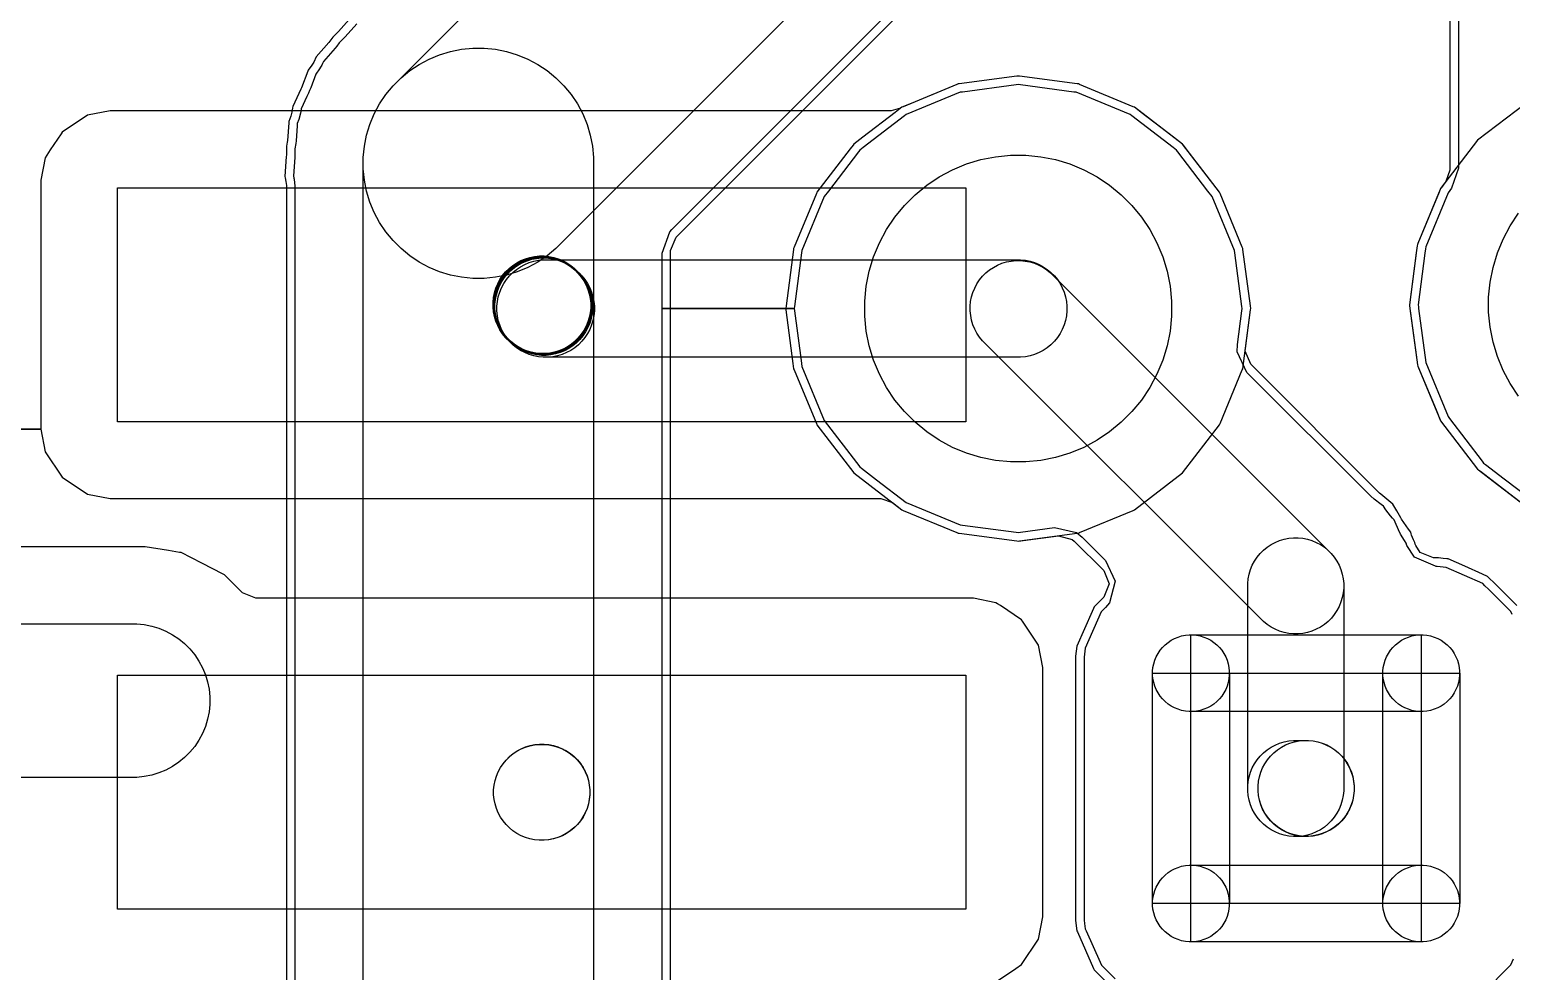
# Model space of a CAD drawing. Extents: x 124579 to 173950, y -108350 to -87650.
# Drawn here: x 134431 to 138291, y -101605 to -99152 of the extents above; entities that cross this region are included whole.
import ezdxf

# ---------------------------------------------------------------- set-up
doc = ezdxf.new("R2010")
doc.units = 0
doc.layers.add('L2D0_Cu1', color=1, linetype='CONTINUOUS')
doc.layers.add('L4D0_Cu2', color=2, linetype='CONTINUOUS')

msp = doc.modelspace()

# ---------------------------------------------------------------- linework, layer by layer
at = {"layer": 'L2D0_Cu1'}
for points in [[(131733.791, -100193.148), (134459.5, -100193.148), (134471.133, -100251.631), (134515.448, -100317.952), (134581.769, -100362.267), (134640.252, -100373.9), (136648.425, -100373.9), (136678.252, -100384.024), (136703.159, -100403.136), (136706.122, -100404.363), (136706.125, -100404.365), (136846.272, -100462.416), (136846.276, -100462.417), (136849.238, -100463.644), (136852.419, -100464.063), (136852.42, -100464.063), (137002.817, -100483.863), (137006, -100484.282), (137009.183, -100483.863), (137159.58, -100464.063), (137159.581, -100464.063), (137162.762, -100463.644), (137165.724, -100462.417), (137165.728, -100462.416), (137305.875, -100404.365), (137305.878, -100404.363), (137308.841, -100403.136), (137434.282, -100306.882), (137530.536, -100181.441), (137531.765, -100178.475), (137589.816, -100038.328), (137589.817, -100038.324), (137591.044, -100035.362), (137592.78, -100022.18), (137611.263, -99881.783), (137611.682, -99878.6), (137610.785, -99871.783), (137591.463, -99725.02), (137591.463, -99725.019), (137591.044, -99721.838), (137589.817, -99718.876), (137589.816, -99718.872), (137531.765, -99578.725), (137531.763, -99578.722), (137530.536, -99575.759), (137434.282, -99450.318), (137308.841, -99354.064), (137305.878, -99352.837), (137305.875, -99352.835), (137165.728, -99294.784), (137165.724, -99294.783), (137162.762, -99293.556), (137159.581, -99293.137), (137159.58, -99293.137), (137009.183, -99273.337), (137006, -99272.918), (137002.817, -99273.337), (136852.42, -99293.137), (136852.419, -99293.137), (136849.238, -99293.556), (136846.276, -99294.783), (136846.272, -99294.784), (136727.301, -99344.064), (136703.159, -99354.064), (136700.612, -99356.019), (136699.369, -99356.736), (136674.87, -99363.3), (134640.252, -99363.3), (134581.769, -99374.933), (134515.448, -99419.248), (134512.768, -99423.259), (134484.534, -99465.514), (134471.133, -99485.569), (134459.5, -99544.052), (134459.5, -100193.148), (131733.791, -100193.148)], [(138328.159, -99344.064), (138202.718, -99440.318), (138106.464, -99565.759), (138105.237, -99568.722), (138105.235, -99568.725), (138047.184, -99708.872), (138047.183, -99708.876), (138045.956, -99711.838), (138045.537, -99715.019), (138045.537, -99715.02), (138043.056, -99733.863), (138025.318, -99868.6), (138025.737, -99871.783), (138040.824, -99986.377), (138045.956, -100025.362), (138047.183, -100028.324), (138047.184, -100028.328), (138094.648, -100142.915), (138106.464, -100171.441), (138202.718, -100296.882), (138205.267, -100298.838), (138243.337, -100328.05), (138328.159, -100393.136)], [(138309.717, -100106.88), (138287.909, -100074.241), (138269.404, -100039.622), (138254.382, -100003.356), (138242.987, -99965.792), (138235.329, -99927.292), (138231.482, -99888.227), (138231.482, -99848.973), (138235.329, -99809.908), (138242.987, -99771.408), (138254.382, -99733.844), (138269.404, -99697.578), (138287.909, -99662.959), (138309.717, -99630.32)], [(136954.389, -101628.019), (136999.886, -101597.618), (137014.352, -101587.952), (137058.667, -101521.631), (137070.3, -101463.148), (137070.3, -100814.052), (137058.667, -100755.569), (137051.572, -100744.95), (137017.032, -100693.259), (137014.352, -100689.248), (136959.63, -100652.683), (136952.045, -100647.615), (136948.031, -100644.933), (136889.548, -100633.3), (135019.988, -100633.3), (134985.34, -100618.948), (134938.342, -100571.95), (134934.909, -100570.201), (134934.908, -100570.2), (134879.148, -100541.789), (134825.304, -100514.354), (134821.499, -100513.751), (134821.498, -100513.751), (134792.316, -100509.129), (134731.519, -100499.5), (131783.456, -100499.5)], [(131090.175, -100700), (134709.825, -100700), (134729.381, -100701.926), (134748.655, -100705.76), (134767.459, -100711.464), (134785.614, -100718.984), (134802.945, -100728.247), (134819.284, -100739.165), (134834.474, -100751.631), (134848.369, -100765.526), (134860.835, -100780.716), (134871.753, -100797.055), (134881.016, -100814.386), (134888.536, -100832.541), (134894.24, -100851.345), (134898.074, -100870.619), (134900, -100890.175), (134900, -100909.825), (134898.074, -100929.381), (134894.24, -100948.655), (134888.536, -100967.459), (134881.016, -100985.614), (134871.753, -101002.945), (134860.835, -101019.284), (134848.369, -101034.474), (134834.474, -101048.369), (134819.284, -101060.835), (134802.945, -101071.753), (134785.614, -101081.016), (134767.459, -101088.536), (134748.655, -101094.24), (134729.381, -101098.074), (134709.825, -101100), (131090.175, -101100)]]:
    msp.add_lwpolyline(points, dxfattribs=at)
for points in [[(136986.373, -100278.118), (136947.308, -100274.271), (136908.808, -100266.613), (136871.244, -100255.218), (136834.978, -100240.196), (136800.359, -100221.691), (136767.72, -100199.883), (136737.376, -100174.98), (136709.62, -100147.224), (136684.717, -100116.88), (136662.909, -100084.241), (136644.404, -100049.622), (136629.382, -100013.356), (136617.987, -99975.792), (136610.329, -99937.292), (136606.482, -99898.227), (136606.482, -99858.973), (136610.329, -99819.908), (136617.987, -99781.408), (136629.382, -99743.844), (136644.404, -99707.578), (136662.909, -99672.959), (136684.717, -99640.32), (136709.62, -99609.976), (136737.376, -99582.22), (136767.72, -99557.317), (136800.359, -99535.509), (136834.978, -99517.004), (136871.244, -99501.982), (136908.808, -99490.587), (136947.308, -99482.929), (136986.373, -99479.082), (137025.627, -99479.082), (137064.692, -99482.929), (137103.192, -99490.587), (137140.756, -99501.982), (137177.022, -99517.004), (137211.641, -99535.509), (137244.28, -99557.317), (137274.624, -99582.22), (137302.38, -99609.976), (137327.283, -99640.32), (137349.091, -99672.959), (137367.596, -99707.578), (137382.618, -99743.844), (137394.013, -99781.408), (137401.671, -99819.908), (137405.518, -99858.973), (137405.518, -99898.227), (137401.671, -99937.292), (137394.013, -99975.792), (137382.618, -100013.356), (137367.596, -100049.622), (137349.091, -100084.241), (137327.283, -100116.88), (137302.38, -100147.224), (137274.624, -100174.98), (137244.28, -100199.883), (137211.641, -100221.691), (137177.022, -100240.196), (137140.756, -100255.218), (137103.192, -100266.613), (137064.692, -100274.271), (137025.627, -100278.118)], [(134660, -100173.4), (134660, -99563.8), (136869.8, -99563.8), (136869.8, -100173.4)], [(135761.261, -99998.1), (135748.843, -99996.877), (135736.604, -99994.443), (135724.663, -99990.82), (135713.135, -99986.045), (135702.13, -99980.163), (135691.755, -99973.23), (135682.109, -99965.314), (135670.786, -99953.991), (135662.87, -99944.345), (135655.937, -99933.97), (135650.055, -99922.965), (135645.28, -99911.437), (135641.657, -99899.496), (135639.223, -99887.257), (135638, -99874.839), (135638, -99862.361), (135639.223, -99849.943), (135641.657, -99837.704), (135645.28, -99825.763), (135650.055, -99814.235), (135655.937, -99803.23), (135662.87, -99792.855), (135670.786, -99783.209), (135679.609, -99774.386), (135689.255, -99766.47), (135699.63, -99759.537), (135710.635, -99753.655), (135722.163, -99748.88), (135734.104, -99745.257), (135746.343, -99742.823), (135758.761, -99741.6), (135771.239, -99741.6), (135783.657, -99742.823), (135795.896, -99745.257), (135807.837, -99748.88), (135819.365, -99753.655), (135830.37, -99759.537), (135840.745, -99766.47), (135850.391, -99774.386), (135861.714, -99785.709), (135869.63, -99795.355), (135876.563, -99805.73), (135882.445, -99816.735), (135887.22, -99828.263), (135890.843, -99840.204), (135893.277, -99852.443), (135894.5, -99864.861), (135894.5, -99877.339), (135893.277, -99889.757), (135890.843, -99901.996), (135887.22, -99913.937), (135882.445, -99925.465), (135876.563, -99936.47), (135869.63, -99946.845), (135861.714, -99956.491), (135852.891, -99965.314), (135843.245, -99973.23), (135832.87, -99980.163), (135821.865, -99986.045), (135810.337, -99990.82), (135798.396, -99994.443), (135786.157, -99996.877), (135773.739, -99998.1)], [(135761.259, -99996.1), (135749.037, -99994.896), (135736.991, -99992.5), (135725.238, -99988.935), (135713.891, -99984.235), (135703.06, -99978.445), (135692.848, -99971.622), (135683.354, -99963.831), (135672.169, -99952.646), (135664.378, -99943.152), (135657.555, -99932.94), (135651.765, -99922.109), (135647.065, -99910.762), (135643.5, -99899.009), (135641.104, -99886.963), (135639.9, -99874.741), (135639.9, -99862.459), (135641.104, -99850.237), (135643.5, -99838.191), (135647.065, -99826.438), (135651.765, -99815.091), (135657.555, -99804.26), (135664.378, -99794.048), (135672.169, -99784.554), (135680.854, -99775.869), (135690.348, -99768.078), (135700.56, -99761.255), (135711.391, -99755.465), (135722.738, -99750.765), (135734.491, -99747.2), (135746.537, -99744.804), (135758.759, -99743.6), (135771.041, -99743.6), (135783.263, -99744.804), (135795.309, -99747.2), (135807.062, -99750.765), (135818.409, -99755.465), (135829.24, -99761.255), (135839.452, -99768.078), (135848.946, -99775.869), (135860.131, -99787.054), (135867.922, -99796.548), (135874.745, -99806.76), (135880.535, -99817.591), (135885.235, -99828.938), (135888.8, -99840.691), (135891.196, -99852.737), (135892.4, -99864.959), (135892.4, -99877.241), (135891.196, -99889.463), (135888.8, -99901.509), (135885.235, -99913.262), (135880.535, -99924.609), (135874.745, -99935.44), (135867.922, -99945.652), (135860.131, -99955.146), (135851.446, -99963.831), (135841.952, -99971.622), (135831.74, -99978.445), (135820.909, -99984.235), (135809.562, -99988.935), (135797.809, -99992.5), (135785.763, -99994.896), (135773.541, -99996.1)], [(135761.359, -99996.1), (135749.137, -99994.896), (135737.091, -99992.5), (135725.338, -99988.935), (135713.991, -99984.235), (135703.16, -99978.445), (135692.948, -99971.622), (135683.454, -99963.831), (135672.269, -99952.646), (135664.478, -99943.152), (135657.655, -99932.94), (135651.865, -99922.109), (135647.165, -99910.762), (135643.6, -99899.009), (135641.204, -99886.963), (135640, -99874.741), (135640, -99862.459), (135641.204, -99850.237), (135643.6, -99838.191), (135647.165, -99826.438), (135651.865, -99815.091), (135657.655, -99804.26), (135664.478, -99794.048), (135672.269, -99784.554), (135680.954, -99775.869), (135690.448, -99768.078), (135700.66, -99761.255), (135711.491, -99755.465), (135722.838, -99750.765), (135734.591, -99747.2), (135746.637, -99744.804), (135758.859, -99743.6), (135771.141, -99743.6), (135783.363, -99744.804), (135795.409, -99747.2), (135807.162, -99750.765), (135818.509, -99755.465), (135829.34, -99761.255), (135839.552, -99768.078), (135849.046, -99775.869), (135860.231, -99787.054), (135868.022, -99796.548), (135874.845, -99806.76), (135880.635, -99817.591), (135885.335, -99828.938), (135888.9, -99840.691), (135891.296, -99852.737), (135892.5, -99864.959), (135892.5, -99877.241), (135891.296, -99889.463), (135888.9, -99901.509), (135885.335, -99913.262), (135880.635, -99924.609), (135874.845, -99935.44), (135868.022, -99945.652), (135860.231, -99955.146), (135851.546, -99963.831), (135842.052, -99971.622), (135831.84, -99978.445), (135821.009, -99984.235), (135809.662, -99988.935), (135797.909, -99992.5), (135785.863, -99994.896), (135773.641, -99996.1)], [(135763.761, -100000.6), (135751.343, -99999.377), (135739.104, -99996.943), (135727.163, -99993.32), (135715.635, -99988.545), (135704.63, -99982.663), (135694.255, -99975.73), (135684.609, -99967.814), (135673.286, -99956.491), (135665.37, -99946.845), (135658.437, -99936.47), (135652.555, -99925.465), (135647.78, -99913.937), (135644.157, -99901.996), (135641.723, -99889.757), (135640.5, -99877.339), (135640.5, -99864.861), (135641.723, -99852.443), (135644.157, -99840.204), (135647.78, -99828.263), (135652.555, -99816.735), (135658.437, -99805.73), (135665.37, -99795.355), (135673.286, -99785.709), (135682.109, -99776.886), (135691.755, -99768.97), (135702.13, -99762.037), (135713.135, -99756.155), (135724.663, -99751.38), (135736.604, -99747.757), (135748.843, -99745.323), (135761.261, -99744.1), (135773.739, -99744.1), (135786.157, -99745.323), (135798.396, -99747.757), (135810.337, -99751.38), (135821.865, -99756.155), (135832.87, -99762.037), (135843.245, -99768.97), (135852.891, -99776.886), (135864.214, -99788.209), (135872.13, -99797.855), (135879.063, -99808.23), (135884.945, -99819.235), (135889.72, -99830.763), (135893.343, -99842.704), (135895.777, -99854.943), (135897, -99867.361), (135897, -99879.839), (135895.777, -99892.257), (135893.343, -99904.496), (135889.72, -99916.437), (135884.945, -99927.965), (135879.063, -99938.97), (135872.13, -99949.345), (135864.214, -99958.991), (135855.391, -99967.814), (135845.745, -99975.73), (135835.37, -99982.663), (135824.365, -99988.545), (135812.837, -99993.32), (135800.896, -99996.943), (135788.657, -99999.377), (135776.239, -100000.6)], [(135761.259, -99996.1), (135749.037, -99994.896), (135736.991, -99992.5), (135725.238, -99988.935), (135713.891, -99984.235), (135703.06, -99978.445), (135692.848, -99971.622), (135683.354, -99963.831), (135674.669, -99955.146), (135666.878, -99945.652), (135660.055, -99935.44), (135654.265, -99924.609), (135649.565, -99913.262), (135646, -99901.509), (135643.604, -99889.463), (135642.4, -99877.241), (135642.4, -99864.959), (135643.604, -99852.737), (135646, -99840.691), (135649.565, -99828.938), (135654.265, -99817.591), (135660.055, -99806.76), (135666.878, -99796.548), (135674.669, -99787.054), (135683.354, -99778.369), (135692.848, -99770.578), (135703.06, -99763.755), (135713.891, -99757.965), (135725.238, -99753.265), (135736.991, -99749.7), (135749.037, -99747.304), (135761.259, -99746.1), (135773.641, -99746.1), (135785.863, -99747.304), (135797.909, -99749.7), (135809.662, -99753.265), (135821.009, -99757.965), (135831.84, -99763.755), (135842.052, -99770.578), (135851.546, -99778.369), (135860.231, -99787.054), (135868.022, -99796.548), (135874.845, -99806.76), (135880.635, -99817.591), (135885.335, -99828.938), (135888.9, -99840.691), (135891.296, -99852.737), (135892.5, -99864.959), (135892.5, -99877.241), (135891.296, -99889.463), (135888.9, -99901.509), (135885.335, -99913.262), (135880.635, -99924.609), (135874.845, -99935.44), (135868.022, -99945.652), (135860.231, -99955.146), (135851.546, -99963.831), (135842.052, -99971.622), (135831.84, -99978.445), (135821.009, -99984.235), (135809.662, -99988.935), (135797.909, -99992.5), (135785.863, -99994.896), (135773.641, -99996.1)], [(135763.859, -99998.6), (135751.637, -99997.396), (135739.591, -99995), (135727.838, -99991.435), (135716.491, -99986.735), (135705.66, -99980.945), (135695.448, -99974.122), (135685.954, -99966.331), (135674.769, -99955.146), (135666.978, -99945.652), (135660.155, -99935.44), (135654.365, -99924.609), (135649.665, -99913.262), (135646.1, -99901.509), (135643.704, -99889.463), (135642.5, -99877.241), (135642.5, -99864.959), (135643.704, -99852.737), (135646.1, -99840.691), (135649.665, -99828.938), (135654.365, -99817.591), (135660.155, -99806.76), (135666.978, -99796.548), (135674.769, -99787.054), (135683.454, -99778.369), (135692.948, -99770.578), (135703.16, -99763.755), (135713.991, -99757.965), (135725.338, -99753.265), (135737.091, -99749.7), (135749.137, -99747.304), (135761.359, -99746.1), (135773.641, -99746.1), (135785.863, -99747.304), (135797.909, -99749.7), (135809.662, -99753.265), (135821.009, -99757.965), (135831.84, -99763.755), (135842.052, -99770.578), (135851.546, -99778.369), (135862.731, -99789.554), (135870.522, -99799.048), (135877.345, -99809.26), (135883.135, -99820.091), (135887.835, -99831.438), (135891.4, -99843.191), (135893.796, -99855.237), (135895, -99867.459), (135895, -99879.741), (135893.796, -99891.963), (135891.4, -99904.009), (135887.835, -99915.762), (135883.135, -99927.109), (135877.345, -99937.94), (135870.522, -99948.152), (135862.731, -99957.646), (135854.046, -99966.331), (135844.552, -99974.122), (135834.34, -99980.945), (135823.509, -99986.735), (135812.162, -99991.435), (135800.409, -99995), (135788.363, -99997.396), (135776.141, -99998.6)], [(135768.761, -100005.6), (135756.343, -100004.377), (135744.104, -100001.943), (135732.163, -99998.32), (135720.635, -99993.545), (135709.63, -99987.663), (135699.255, -99980.73), (135689.609, -99972.814), (135675.786, -99958.991), (135667.87, -99949.345), (135660.937, -99938.97), (135655.055, -99927.965), (135650.28, -99916.437), (135646.657, -99904.496), (135644.223, -99892.257), (135643, -99879.839), (135643, -99867.361), (135644.223, -99854.943), (135646.657, -99842.704), (135650.28, -99830.763), (135655.055, -99819.235), (135660.937, -99808.23), (135667.87, -99797.855), (135675.786, -99788.209), (135684.609, -99779.386), (135694.255, -99771.47), (135704.63, -99764.537), (135715.635, -99758.655), (135727.163, -99753.88), (135739.104, -99750.257), (135751.343, -99747.823), (135763.761, -99746.6), (135776.239, -99746.6), (135788.657, -99747.823), (135800.896, -99750.257), (135812.837, -99753.88), (135824.365, -99758.655), (135835.37, -99764.537), (135845.745, -99771.47), (135855.391, -99779.386), (135869.214, -99793.209), (135877.13, -99802.855), (135884.063, -99813.23), (135889.945, -99824.235), (135894.72, -99835.763), (135898.343, -99847.704), (135900.777, -99859.943), (135902, -99872.361), (135902, -99884.839), (135900.777, -99897.257), (135898.343, -99909.496), (135894.72, -99921.437), (135889.945, -99932.965), (135884.063, -99943.97), (135877.13, -99954.345), (135869.214, -99963.991), (135860.391, -99972.814), (135850.745, -99980.73), (135840.37, -99987.663), (135829.365, -99993.545), (135817.837, -99998.32), (135805.896, -100001.943), (135793.657, -100004.377), (135781.239, -100005.6)], [(135768.761, -100005.6), (135756.343, -100004.377), (135744.104, -100001.943), (135732.163, -99998.32), (135720.635, -99993.545), (135709.63, -99987.663), (135699.255, -99980.73), (135689.609, -99972.814), (135680.786, -99963.991), (135672.87, -99954.345), (135665.937, -99943.97), (135660.055, -99932.965), (135655.28, -99921.437), (135651.657, -99909.496), (135649.223, -99897.257), (135648, -99884.839), (135648, -99872.361), (135649.223, -99859.943), (135651.657, -99847.704), (135655.28, -99835.763), (135660.055, -99824.235), (135665.937, -99813.23), (135672.87, -99802.855), (135680.786, -99793.209), (135689.609, -99784.386), (135699.255, -99776.47), (135709.63, -99769.537), (135720.635, -99763.655), (135732.163, -99758.88), (135744.104, -99755.257), (135756.343, -99752.823), (135768.761, -99751.6), (137012.239, -99751.6), (137024.657, -99752.823), (137036.896, -99755.257), (137048.837, -99758.88), (137060.365, -99763.655), (137071.37, -99769.537), (137081.745, -99776.47), (137091.391, -99784.386), (137100.214, -99793.209), (137108.13, -99802.855), (137115.063, -99813.23), (137120.945, -99824.235), (137125.72, -99835.763), (137129.343, -99847.704), (137131.777, -99859.943), (137133, -99872.361), (137133, -99884.839), (137131.777, -99897.257), (137129.343, -99909.496), (137125.72, -99921.437), (137120.945, -99932.965), (137115.063, -99943.97), (137108.13, -99954.345), (137100.214, -99963.991), (137091.391, -99972.814), (137081.745, -99980.73), (137071.37, -99987.663), (137060.365, -99993.545), (137048.837, -99998.32), (137036.896, -100001.943), (137024.657, -100004.377), (137012.239, -100005.6)], [(134660, -101443.4), (134660, -100833.8), (136869.8, -100833.8), (136869.8, -101443.4)], [(135758.359, -101264), (135746.137, -101262.796), (135734.091, -101260.4), (135722.338, -101256.835), (135710.991, -101252.135), (135700.16, -101246.345), (135689.948, -101239.522), (135680.454, -101231.731), (135671.769, -101223.046), (135663.978, -101213.552), (135657.155, -101203.34), (135651.365, -101192.509), (135646.665, -101181.162), (135643.1, -101169.409), (135640.704, -101157.363), (135639.5, -101145.141), (135639.5, -101132.859), (135640.704, -101120.637), (135643.1, -101108.591), (135646.665, -101096.838), (135651.365, -101085.491), (135657.155, -101074.66), (135663.978, -101064.448), (135671.769, -101054.954), (135680.854, -101045.869), (135690.348, -101038.078), (135700.56, -101031.255), (135711.391, -101025.465), (135722.738, -101020.765), (135734.491, -101017.2), (135746.537, -101014.804), (135758.759, -101013.6), (135771.041, -101013.6), (135783.263, -101014.804), (135795.309, -101017.2), (135807.062, -101020.765), (135818.409, -101025.465), (135829.24, -101031.255), (135839.452, -101038.078), (135848.946, -101045.869), (135857.631, -101054.554), (135865.422, -101064.048), (135872.245, -101074.26), (135878.035, -101085.091), (135882.735, -101096.438), (135886.3, -101108.191), (135888.696, -101120.237), (135889.9, -101132.459), (135889.9, -101144.741), (135888.696, -101156.963), (135886.3, -101169.009), (135882.735, -101180.762), (135878.035, -101192.109), (135872.245, -101202.94), (135865.422, -101213.152), (135857.631, -101222.646), (135848.546, -101231.731), (135839.052, -101239.522), (135828.84, -101246.345), (135818.009, -101252.135), (135806.662, -101256.835), (135794.909, -101260.4), (135782.863, -101262.796), (135770.641, -101264)], [(135758.359, -101264), (135746.137, -101262.796), (135734.091, -101260.4), (135722.338, -101256.835), (135710.991, -101252.135), (135700.16, -101246.345), (135689.948, -101239.522), (135680.454, -101231.731), (135671.769, -101223.046), (135663.978, -101213.552), (135657.155, -101203.34), (135651.365, -101192.509), (135646.665, -101181.162), (135643.1, -101169.409), (135640.704, -101157.363), (135639.5, -101145.141), (135639.5, -101132.859), (135640.704, -101120.637), (135643.1, -101108.591), (135646.665, -101096.838), (135651.365, -101085.491), (135657.155, -101074.66), (135663.978, -101064.448), (135671.769, -101054.954), (135680.454, -101046.269), (135689.948, -101038.478), (135700.16, -101031.655), (135710.991, -101025.865), (135722.338, -101021.165), (135734.091, -101017.6), (135746.137, -101015.204), (135758.359, -101014), (135771.141, -101014), (135783.363, -101015.204), (135795.409, -101017.6), (135807.162, -101021.165), (135818.509, -101025.865), (135829.34, -101031.655), (135839.552, -101038.478), (135849.046, -101046.269), (135857.731, -101054.954), (135865.522, -101064.448), (135872.345, -101074.66), (135878.135, -101085.491), (135882.835, -101096.838), (135886.4, -101108.591), (135888.796, -101120.637), (135890, -101132.859), (135890, -101145.141), (135888.796, -101157.363), (135886.4, -101169.409), (135882.835, -101181.162), (135878.135, -101192.509), (135872.345, -101203.34), (135865.522, -101213.552), (135857.731, -101223.046), (135849.046, -101231.731), (135839.552, -101239.522), (135829.34, -101246.345), (135818.509, -101252.135), (135807.162, -101256.835), (135795.409, -101260.4), (135783.363, -101262.796), (135771.141, -101264)]]:
    msp.add_lwpolyline(points, close=True, dxfattribs=at)
at = {"layer": 'L4D0_Cu2'}
for points in [[(138073.558, -97450.606), (135801.716, -99722.549), (135778.931, -99741.249), (135754.423, -99757.625), (135728.427, -99771.521), (135701.195, -99782.802), (135672.988, -99791.359), (135644.079, -99797.11), (135614.745, -99800), (135585.269, -99800), (135555.934, -99797.112), (135527.025, -99791.362), (135498.817, -99782.806), (135471.585, -99771.527), (135445.589, -99757.632), (135421.08, -99741.257), (135398.294, -99722.558), (135377.451, -99701.716), (135358.751, -99678.931), (135342.375, -99654.423), (135328.479, -99628.427), (135317.198, -99601.195), (135308.641, -99572.988), (135302.89, -99544.079), (135300, -99514.745), (135300, -99485.269), (135302.888, -99455.934), (135308.638, -99427.025), (135317.194, -99398.817), (135328.473, -99371.585), (135342.368, -99345.589), (135358.743, -99321.08), (135377.442, -99298.294), (137649.284, -97026.351)], [(138292.67, -100675.539), (138289.427, -100668.238), (138230.955, -100609.868), (138221.707, -100600.636), (138216.054, -100594.993), (138121.232, -100553.073), (138097.449, -100550.3), (138094.944, -100550.3), (138092.931, -100550.183), (138038.597, -100526.756), (138018.022, -100496.123), (138016.867, -100489.922), (138012.676, -100483.123), (138012.675, -100483.12), (138002.205, -100466.135), (137996.379, -100454.926), (137987.745, -100434.854), (137985.333, -100429.246), (137981.284, -100424.322), (137975.821, -100418.864), (137963.328, -100403.066), (137957.578, -100393.738), (137951.223, -100388.906), (137951.22, -100388.902), (137933.333, -100375.301), (137924.556, -100367.641), (137601.558, -100044.912), (137576.529, -99991.297), (137576.937, -99972.432), (137588.55, -99884.222), (137588.55, -99884.221), (137589.29, -99878.6), (137588.55, -99872.979), (137570.155, -99733.253), (137570.155, -99733.252), (137569.415, -99727.633), (137511.144, -99586.955), (137500.019, -99572.456), (137421.901, -99470.652), (137418.448, -99466.152), (137409.706, -99459.444), (137302.144, -99376.908), (137302.143, -99376.907), (137297.645, -99373.456), (137156.967, -99315.185), (137151.348, -99314.445), (137151.347, -99314.445), (137011.621, -99296.05), (137006, -99295.31), (137000.379, -99296.05), (136860.653, -99314.445), (136860.652, -99314.445), (136855.033, -99315.185), (136714.355, -99373.456), (136709.857, -99376.907), (136709.856, -99376.908), (136602.294, -99459.444), (136593.552, -99466.152), (136590.099, -99470.652), (136511.982, -99572.456), (136500.856, -99586.955), (136442.585, -99727.633), (136441.845, -99733.252), (136441.845, -99733.253), (136423.45, -99872.979), (136422.71, -99878.6), (136078.3, -99878.6), (136078.3, -99733.941), (136098.537, -99678.34), (136103.634, -99672.778), (138079.15, -97697.173)], [(138304.837, -100652.25), (138250.066, -100597.575), (138228.813, -100576.359), (138215.138, -100570.313), (138169.575, -100550.17), (138126.427, -100531.094), (138122.771, -100530.668), (138122.768, -100530.667), (138113.376, -100529.572), (138100.746, -100528.1), (138087.718, -100528.1), (138053.07, -100513.748), (138041.673, -100495.86), (138040.333, -100492.178), (138039.588, -100487.955), (138035.503, -100480.88), (138030.613, -100469.08), (138029.607, -100465.332), (138028.496, -100461.192), (138023.206, -100453.644), (138004.984, -100427.643), (138002.676, -100424.021), (137992.227, -100405.922), (137982.194, -100388.545), (137950.693, -100362.112), (137947.556, -100359.239), (137611.91, -100023.871), (137597.544, -99989.228), (137597.963, -99982.813), (137611.263, -99881.784), (137611.263, -99881.783), (137611.682, -99878.6), (137610.785, -99871.783), (137591.463, -99725.02), (137591.463, -99725.019), (137591.044, -99721.838), (137589.817, -99718.876), (137589.816, -99718.872), (137531.765, -99578.725), (137531.763, -99578.722), (137530.536, -99575.759), (137443.936, -99462.899), (137436.238, -99452.867), (137434.282, -99450.318), (137410.87, -99432.353), (137326.251, -99367.423), (137308.841, -99354.064), (137305.878, -99352.837), (137305.875, -99352.835), (137165.728, -99294.784), (137165.724, -99294.783), (137162.762, -99293.556), (137159.581, -99293.137), (137159.58, -99293.137), (137009.183, -99273.337), (137006, -99272.918), (137002.817, -99273.337), (136852.42, -99293.137), (136852.419, -99293.137), (136849.238, -99293.556), (136846.276, -99294.783), (136846.272, -99294.784), (136706.125, -99352.835), (136706.122, -99352.837), (136703.159, -99354.064), (136685.749, -99367.423), (136601.131, -99432.353), (136577.718, -99450.318), (136575.762, -99452.867), (136568.064, -99462.899), (136481.464, -99575.759), (136480.237, -99578.722), (136480.235, -99578.725), (136422.184, -99718.872), (136422.183, -99718.876), (136420.956, -99721.838), (136420.537, -99725.019), (136420.537, -99725.02), (136401.215, -99871.783), (136400.318, -99878.6), (136100.5, -99878.6), (136100.5, -99727.602), (136114.851, -99692.955), (136153.44, -99654.365), (138097, -97710.718)], [(135269.968, -99117.548), (135235.662, -99156.393), (135233.582, -99158.605), (135220.672, -99171.515), (135212.687, -99182.17), (135210.227, -99185.193), (135177.377, -99222.388), (135170.836, -99236.319), (135165.701, -99244.866), (135156.468, -99257.186), (135155.243, -99260.455), (135155.242, -99260.456), (135139.055, -99303.637), (135137.534, -99307.25), (135116.447, -99352.163), (135115.91, -99355.61), (135115.91, -99355.611), (135114.08, -99367.366), (135111.545, -99377.027), (135106.146, -99391.43), (135105.887, -99394.911), (135105.887, -99394.913), (135102.472, -99440.887), (135102.024, -99444.794), (135100.285, -99455.967), (135099.5, -99461.009), (135099.5, -99479.081), (135099.365, -99482.711), (135095.525, -99534.403), (135096.255, -99537.821), (135098.42, -99547.963), (135099.5, -99558.194), (135099.5, -103649.201)], [(135282.741, -99136.626), (135252.643, -99170.705), (135248.976, -99174.606), (135237.502, -99186.081), (135230.822, -99194.995), (135226.458, -99200.354), (135196.123, -99234.702), (135193.505, -99240.278), (135193.502, -99240.283), (135191.602, -99244.33), (135182.523, -99259.442), (135179.838, -99263.025), (135176.142, -99267.957), (135162.924, -99303.219), (135160.064, -99310.848), (135157.368, -99317.246), (135153.299, -99325.913), (135137.896, -99358.721), (135136.948, -99364.812), (135136.947, -99364.814), (135136.259, -99369.234), (135131.787, -99386.282), (135128.052, -99396.247), (135127.596, -99402.388), (135127.595, -99402.392), (135124.659, -99441.925), (135123.868, -99448.818), (135121.7, -99462.742), (135121.7, -99478.547), (135121.462, -99484.954), (135117.902, -99532.876), (135119.189, -99538.903), (135119.794, -99541.738), (135121.7, -99559.798), (135121.7, -103644.008)], [(138130.5, -99126.771), (138130.5, -99517.801), (138120.374, -99547.63), (138108.42, -99563.209), (138108.418, -99563.213), (138106.464, -99565.759), (138102.322, -99575.759), (138047.184, -99708.872), (138047.183, -99708.876), (138045.956, -99711.838), (138045.537, -99715.019), (138045.537, -99715.02), (138043.881, -99727.602), (138025.318, -99868.6), (138025.737, -99871.783), (138026.635, -99878.6), (138045.956, -100025.362), (138047.183, -100028.324), (138047.184, -100028.328), (138105.235, -100168.475), (138106.464, -100171.441), (138202.718, -100296.882), (138205.267, -100298.838), (138210.015, -100302.481), (138328.159, -100393.136)], [(138152.7, -99128.372), (138152.7, -99512.608), (138134.826, -99565.265), (138125.856, -99576.955), (138067.585, -99717.633), (138066.845, -99723.252), (138066.845, -99723.253), (138065.438, -99733.941), (138047.71, -99868.6), (138048.45, -99874.221), (138049.027, -99878.6), (138067.585, -100019.567), (138125.856, -100160.245), (138129.307, -100164.743), (138129.308, -100164.744), (138215.099, -100276.548), (138218.552, -100281.048), (138223.052, -100284.501), (138271.781, -100321.892), (138339.355, -100373.744)], [(135300, -104014.738), (135300, -99485.262), (135302.889, -99455.928), (135308.64, -99427.018), (135317.196, -99398.811), (135328.476, -99371.579), (135342.371, -99345.583), (135358.747, -99321.075), (135377.447, -99298.289), (135398.289, -99277.447), (135421.075, -99258.747), (135445.583, -99242.371), (135471.579, -99228.476), (135498.811, -99217.196), (135527.018, -99208.64), (135555.928, -99202.889), (135585.262, -99200), (135614.738, -99200), (135644.072, -99202.889), (135672.982, -99208.64), (135701.189, -99217.196), (135728.421, -99228.476), (135754.417, -99242.371), (135778.925, -99258.747), (135801.711, -99277.447), (135822.553, -99298.289), (135841.253, -99321.075), (135857.629, -99345.583), (135871.524, -99371.579), (135882.804, -99398.811), (135891.36, -99427.018), (135897.111, -99455.928), (135900, -99485.262), (135900, -104014.738)], [(138309.717, -100106.88), (138287.909, -100074.241), (138269.404, -100039.622), (138254.382, -100003.356), (138242.987, -99965.792), (138235.329, -99927.292), (138231.482, -99888.227), (138231.482, -99848.973), (138235.329, -99809.908), (138242.987, -99771.408), (138254.382, -99733.844), (138269.404, -99697.578), (138287.909, -99662.959), (138309.717, -99630.32)], [(136078.3, -102700), (136078.3, -99878.6), (136422.71, -99878.6), (136423.45, -99884.221), (136440.529, -100013.947), (136442.585, -100029.567), (136500.856, -100170.245), (136593.552, -100291.048), (136598.052, -100294.501), (136637.192, -100324.534), (136714.355, -100383.744), (136855.033, -100442.015), (136860.652, -100442.755), (136860.653, -100442.755), (137000.379, -100461.15), (137006, -100461.89), (137011.621, -100461.15), (137100.39, -100449.464), (137158.157, -100462.271), (137172.819, -100474.034), (137233.787, -100534.951), (137258.816, -100588.566), (137243.525, -100645.726), (137233.866, -100657.252), (137228.137, -100662.991), (137228.136, -100662.993), (137222.493, -100668.646), (137180.573, -100763.468), (137177.8, -100787.251), (137177.801, -101469.948), (137178.103, -101472.483), (137178.103, -101472.491), (137179.041, -101480.37), (137180.687, -101494.213), (137183.321, -101500.144), (137183.322, -101500.146), (137219.529, -101581.66), (137219.53, -101581.661), (137222.773, -101588.962), (137259.064, -101625.19)], [(136100.5, -102700), (136100.5, -99878.6), (136400.318, -99878.6), (136400.737, -99881.783), (136419.221, -100022.18), (136420.956, -100035.362), (136422.183, -100038.324), (136422.184, -100038.328), (136480.235, -100178.475), (136481.464, -100181.441), (136577.718, -100306.882), (136703.159, -100403.136), (136706.122, -100404.363), (136706.125, -100404.365), (136846.272, -100462.416), (136846.276, -100462.417), (136849.238, -100463.644), (136852.419, -100464.063), (136852.42, -100464.063), (137002.817, -100483.863), (137006, -100484.282), (137110.765, -100470.489), (137146.989, -100480.196), (137151.786, -100484.4), (137228.915, -100561.466), (137243.28, -100596.106), (137228.96, -100630.743), (137203.859, -100655.887), (137202.029, -100660.025), (137202.029, -100660.026), (137198.679, -100667.603), (137158.594, -100758.273), (137155.6, -100783.954), (137155.6, -101473.246), (137158.718, -101499.446), (137160.208, -101502.801), (137160.209, -101502.804), (137202.324, -101597.618), (137204.161, -101601.753), (137207.362, -101604.948), (137207.363, -101604.95), (137236.745, -101634.28)], [(138216.462, -101661.927), (138289.707, -101588.554), (138296.697, -101572.744)]]:
    msp.add_lwpolyline(points, dxfattribs=at)
for points in [[(136986.373, -100278.118), (136947.308, -100274.271), (136908.808, -100266.613), (136871.244, -100255.218), (136834.978, -100240.196), (136800.359, -100221.691), (136767.72, -100199.883), (136737.376, -100174.98), (136709.62, -100147.224), (136684.717, -100116.88), (136662.909, -100084.241), (136644.404, -100049.622), (136629.382, -100013.356), (136617.987, -99975.792), (136610.329, -99937.292), (136606.482, -99898.227), (136606.482, -99858.973), (136610.329, -99819.908), (136617.987, -99781.408), (136629.382, -99743.844), (136644.404, -99707.578), (136662.909, -99672.959), (136684.717, -99640.32), (136709.62, -99609.976), (136737.376, -99582.22), (136767.72, -99557.317), (136800.359, -99535.509), (136834.978, -99517.004), (136871.244, -99501.982), (136908.808, -99490.587), (136947.308, -99482.929), (136986.373, -99479.082), (137025.627, -99479.082), (137064.692, -99482.929), (137103.192, -99490.587), (137140.756, -99501.982), (137177.022, -99517.004), (137211.641, -99535.509), (137244.28, -99557.317), (137274.624, -99582.22), (137302.38, -99609.976), (137327.283, -99640.32), (137349.091, -99672.959), (137367.596, -99707.578), (137382.618, -99743.844), (137394.013, -99781.408), (137401.671, -99819.908), (137405.518, -99858.973), (137405.518, -99898.227), (137401.671, -99937.292), (137394.013, -99975.792), (137382.618, -100013.356), (137367.596, -100049.622), (137349.091, -100084.241), (137327.283, -100116.88), (137302.38, -100147.224), (137274.624, -100174.98), (137244.28, -100199.883), (137211.641, -100221.691), (137177.022, -100240.196), (137140.756, -100255.218), (137103.192, -100266.613), (137064.692, -100274.271), (137025.627, -100278.118)], [(137722.911, -100726.003), (137710.688, -100724.804), (137698.641, -100722.413), (137686.887, -100718.852), (137675.538, -100714.157), (137664.704, -100708.372), (137654.49, -100701.553), (137644.992, -100693.765), (136913.304, -99962.685), (136905.509, -99953.194), (136898.681, -99942.985), (136892.887, -99932.156), (136888.183, -99920.811), (136884.612, -99909.06), (136882.211, -99897.015), (136881.003, -99884.793), (136880.997, -99872.511), (136882.196, -99860.288), (136884.587, -99848.241), (136888.148, -99836.487), (136892.843, -99825.138), (136898.628, -99814.304), (136905.447, -99804.09), (136913.235, -99794.592), (136921.915, -99785.904), (136931.406, -99778.109), (136941.615, -99771.281), (136952.444, -99765.487), (136963.789, -99760.783), (136975.54, -99757.212), (136987.585, -99754.811), (136999.807, -99753.603), (137012.089, -99753.597), (137024.312, -99754.796), (137036.359, -99757.187), (137048.113, -99760.748), (137059.462, -99765.443), (137070.296, -99771.228), (137080.51, -99778.047), (137090.008, -99785.835), (137821.696, -100516.915), (137829.491, -100526.406), (137836.319, -100536.615), (137842.113, -100547.444), (137846.817, -100558.789), (137850.388, -100570.54), (137852.789, -100582.585), (137853.997, -100594.807), (137854.003, -100607.089), (137852.804, -100619.312), (137850.413, -100631.359), (137846.852, -100643.113), (137842.157, -100654.462), (137836.372, -100665.296), (137829.553, -100675.51), (137821.765, -100685.008), (137813.085, -100693.696), (137803.594, -100701.491), (137793.385, -100708.319), (137782.556, -100714.113), (137771.211, -100718.817), (137759.46, -100722.388), (137747.415, -100724.789), (137735.193, -100725.997)], [(137722.859, -101254), (137710.637, -101252.796), (137698.591, -101250.4), (137686.838, -101246.835), (137675.491, -101242.135), (137664.66, -101236.345), (137654.448, -101229.522), (137644.954, -101221.731), (137636.269, -101213.046), (137628.478, -101203.552), (137621.655, -101193.34), (137615.865, -101182.509), (137611.165, -101171.162), (137607.6, -101159.409), (137605.204, -101147.363), (137604, -101135.141), (137604, -100594.859), (137605.204, -100582.637), (137607.6, -100570.591), (137611.165, -100558.838), (137615.865, -100547.491), (137621.655, -100536.66), (137628.478, -100526.448), (137636.269, -100516.954), (137644.954, -100508.269), (137654.448, -100500.478), (137664.66, -100493.655), (137675.491, -100487.865), (137686.838, -100483.165), (137698.591, -100479.6), (137710.637, -100477.204), (137722.859, -100476), (137735.141, -100476), (137747.363, -100477.204), (137759.409, -100479.6), (137771.162, -100483.165), (137782.509, -100487.865), (137793.34, -100493.655), (137803.552, -100500.478), (137813.046, -100508.269), (137821.731, -100516.954), (137829.522, -100526.448), (137836.345, -100536.66), (137842.135, -100547.491), (137846.835, -100558.838), (137850.4, -100570.591), (137852.796, -100582.637), (137854, -100594.859), (137854, -101135.141), (137852.796, -101147.363), (137850.4, -101159.409), (137846.835, -101171.162), (137842.135, -101182.509), (137836.345, -101193.34), (137829.522, -101203.552), (137821.731, -101213.046), (137813.046, -101221.731), (137803.552, -101229.522), (137793.34, -101236.345), (137782.509, -101242.135), (137771.162, -101246.835), (137759.409, -101250.4), (137747.363, -101252.796), (137735.141, -101254)], [(137451.193, -100928.48), (137441.427, -100927.518), (137431.802, -100925.603), (137422.411, -100922.754), (137413.344, -100918.999), (137404.69, -100914.373), (137396.53, -100908.921), (137388.944, -100902.695), (137382.005, -100895.756), (137375.779, -100888.17), (137370.327, -100880.01), (137365.701, -100871.356), (137361.946, -100862.289), (137359.097, -100852.898), (137357.182, -100843.273), (137356.22, -100833.507), (137356.22, -100823.693), (137357.182, -100813.927), (137359.097, -100804.302), (137361.946, -100794.911), (137365.701, -100785.844), (137370.327, -100777.19), (137375.779, -100769.03), (137382.005, -100761.444), (137388.944, -100754.505), (137396.53, -100748.279), (137404.69, -100742.827), (137413.344, -100738.201), (137422.411, -100734.446), (137431.802, -100731.597), (137441.427, -100729.682), (137451.193, -100728.72), (137461.007, -100728.72), (137470.773, -100729.682), (137480.398, -100731.597), (137489.789, -100734.446), (137498.856, -100738.201), (137507.51, -100742.827), (137515.67, -100748.279), (137523.256, -100754.505), (137530.195, -100761.444), (137536.421, -100769.03), (137541.873, -100777.19), (137546.499, -100785.844), (137550.254, -100794.911), (137553.103, -100804.302), (137555.018, -100813.927), (137555.98, -100823.693), (137555.98, -100833.507), (137555.018, -100843.273), (137553.103, -100852.898), (137550.254, -100862.289), (137546.499, -100871.356), (137541.873, -100880.01), (137536.421, -100888.17), (137530.195, -100895.756), (137523.256, -100902.695), (137515.67, -100908.921), (137507.51, -100914.373), (137498.856, -100918.999), (137489.789, -100922.754), (137480.398, -100925.603), (137470.773, -100927.518), (137461.007, -100928.48)], [(137456.1, -100928.6), (137456.1, -100728.6), (138056.1, -100728.6), (138056.1, -100928.6)], [(138051.193, -100928.48), (138041.427, -100927.518), (138031.802, -100925.603), (138022.411, -100922.754), (138013.344, -100918.999), (138004.69, -100914.373), (137996.53, -100908.921), (137988.944, -100902.695), (137982.005, -100895.756), (137975.779, -100888.17), (137970.327, -100880.01), (137965.701, -100871.356), (137961.946, -100862.289), (137959.097, -100852.898), (137957.182, -100843.273), (137956.22, -100833.507), (137956.22, -100823.693), (137957.182, -100813.927), (137959.097, -100804.302), (137961.946, -100794.911), (137965.701, -100785.844), (137970.327, -100777.19), (137975.779, -100769.03), (137982.005, -100761.444), (137988.944, -100754.505), (137996.53, -100748.279), (138004.69, -100742.827), (138013.344, -100738.201), (138022.411, -100734.446), (138031.802, -100731.597), (138041.427, -100729.682), (138051.193, -100728.72), (138061.007, -100728.72), (138070.773, -100729.682), (138080.398, -100731.597), (138089.789, -100734.446), (138098.856, -100738.201), (138107.51, -100742.827), (138115.67, -100748.279), (138123.256, -100754.505), (138130.195, -100761.444), (138136.421, -100769.03), (138141.873, -100777.19), (138146.499, -100785.844), (138150.254, -100794.911), (138153.103, -100804.302), (138155.018, -100813.927), (138155.98, -100823.693), (138155.98, -100833.507), (138155.018, -100843.273), (138153.103, -100852.898), (138150.254, -100862.289), (138146.499, -100871.356), (138141.873, -100880.01), (138136.421, -100888.17), (138130.195, -100895.756), (138123.256, -100902.695), (138115.67, -100908.921), (138107.51, -100914.373), (138098.856, -100918.999), (138089.789, -100922.754), (138080.398, -100925.603), (138070.773, -100927.518), (138061.007, -100928.48)], [(137356.1, -101428.6), (137356.1, -100828.6), (137556.1, -100828.6), (137556.1, -101428.6)], [(137456.1, -101428.6), (137456.1, -100828.6), (138056.1, -100828.6), (138056.1, -101428.6)], [(137956.1, -101428.6), (137956.1, -100828.6), (138156.1, -100828.6), (138156.1, -101428.6)], [(137722.859, -101254), (137710.637, -101252.796), (137698.591, -101250.4), (137686.838, -101246.835), (137675.491, -101242.135), (137664.66, -101236.345), (137654.448, -101229.522), (137644.954, -101221.731), (137636.269, -101213.046), (137628.478, -101203.552), (137621.655, -101193.34), (137615.865, -101182.509), (137611.165, -101171.162), (137607.6, -101159.409), (137605.204, -101147.363), (137604, -101135.141), (137604, -101122.859), (137605.204, -101110.637), (137607.6, -101098.591), (137611.165, -101086.838), (137615.865, -101075.491), (137621.655, -101064.66), (137628.478, -101054.448), (137636.269, -101044.954), (137644.954, -101036.269), (137654.448, -101028.478), (137664.66, -101021.655), (137675.491, -101015.865), (137686.838, -101011.165), (137698.591, -101007.6), (137710.637, -101005.204), (137722.859, -101004), (137762.141, -101004), (137774.363, -101005.204), (137786.409, -101007.6), (137798.162, -101011.165), (137809.509, -101015.865), (137820.34, -101021.655), (137830.552, -101028.478), (137840.046, -101036.269), (137848.731, -101044.954), (137856.522, -101054.448), (137863.345, -101064.66), (137869.135, -101075.491), (137873.835, -101086.838), (137877.4, -101098.591), (137879.796, -101110.637), (137881, -101122.859), (137881, -101135.141), (137879.796, -101147.363), (137877.4, -101159.409), (137873.835, -101171.162), (137869.135, -101182.509), (137863.345, -101193.34), (137856.522, -101203.552), (137848.731, -101213.046), (137840.046, -101221.731), (137830.552, -101229.522), (137820.34, -101236.345), (137809.509, -101242.135), (137798.162, -101246.835), (137786.409, -101250.4), (137774.363, -101252.796), (137762.141, -101254)], [(137749.859, -101253.7), (137737.637, -101252.496), (137725.591, -101250.1), (137713.838, -101246.535), (137702.491, -101241.835), (137691.66, -101236.045), (137681.448, -101229.222), (137671.954, -101221.431), (137663.269, -101212.746), (137655.478, -101203.252), (137648.655, -101193.04), (137642.865, -101182.209), (137638.165, -101170.862), (137634.6, -101159.109), (137632.204, -101147.063), (137631, -101134.841), (137631, -101122.559), (137632.204, -101110.337), (137634.6, -101098.291), (137638.165, -101086.538), (137642.865, -101075.191), (137648.655, -101064.36), (137655.478, -101054.148), (137663.269, -101044.654), (137672.054, -101035.869), (137681.548, -101028.078), (137691.76, -101021.255), (137702.591, -101015.465), (137713.938, -101010.765), (137725.691, -101007.2), (137737.737, -101004.804), (137749.959, -101003.6), (137762.241, -101003.6), (137774.463, -101004.804), (137786.509, -101007.2), (137798.262, -101010.765), (137809.609, -101015.465), (137820.44, -101021.255), (137830.652, -101028.078), (137840.146, -101035.869), (137848.831, -101044.554), (137856.622, -101054.048), (137863.445, -101064.26), (137869.235, -101075.091), (137873.935, -101086.438), (137877.5, -101098.191), (137879.896, -101110.237), (137881.1, -101122.459), (137881.1, -101134.741), (137879.896, -101146.963), (137877.5, -101159.009), (137873.935, -101170.762), (137869.235, -101182.109), (137863.445, -101192.94), (137856.622, -101203.152), (137848.831, -101212.646), (137840.046, -101221.431), (137830.552, -101229.222), (137820.34, -101236.045), (137809.509, -101241.835), (137798.162, -101246.535), (137786.409, -101250.1), (137774.363, -101252.496), (137762.141, -101253.7)], [(137749.859, -101254), (137737.637, -101252.796), (137725.591, -101250.4), (137713.838, -101246.835), (137702.491, -101242.135), (137691.66, -101236.345), (137681.448, -101229.522), (137671.954, -101221.731), (137663.269, -101213.046), (137655.478, -101203.552), (137648.655, -101193.34), (137642.865, -101182.509), (137638.165, -101171.162), (137634.6, -101159.409), (137632.204, -101147.363), (137631, -101135.141), (137631, -101122.559), (137632.204, -101110.337), (137634.6, -101098.291), (137638.165, -101086.538), (137642.865, -101075.191), (137648.655, -101064.36), (137655.478, -101054.148), (137663.269, -101044.654), (137671.954, -101035.969), (137681.448, -101028.178), (137691.66, -101021.355), (137702.491, -101015.565), (137713.838, -101010.865), (137725.591, -101007.3), (137737.637, -101004.904), (137749.859, -101003.7), (137762.141, -101003.7), (137774.363, -101004.904), (137786.409, -101007.3), (137798.162, -101010.865), (137809.509, -101015.565), (137820.34, -101021.355), (137830.552, -101028.178), (137840.046, -101035.969), (137848.731, -101044.654), (137856.522, -101054.148), (137863.345, -101064.36), (137869.135, -101075.191), (137873.835, -101086.538), (137877.4, -101098.291), (137879.796, -101110.337), (137881, -101122.559), (137881, -101135.141), (137879.796, -101147.363), (137877.4, -101159.409), (137873.835, -101171.162), (137869.135, -101182.509), (137863.345, -101193.34), (137856.522, -101203.552), (137848.731, -101213.046), (137840.046, -101221.731), (137830.552, -101229.522), (137820.34, -101236.345), (137809.509, -101242.135), (137798.162, -101246.835), (137786.409, -101250.4), (137774.363, -101252.796), (137762.141, -101254)], [(137451.193, -101528.48), (137441.427, -101527.518), (137431.802, -101525.603), (137422.411, -101522.754), (137413.344, -101518.999), (137404.69, -101514.373), (137396.53, -101508.921), (137388.944, -101502.695), (137382.005, -101495.756), (137375.779, -101488.17), (137370.327, -101480.01), (137365.701, -101471.356), (137361.946, -101462.289), (137359.097, -101452.898), (137357.182, -101443.273), (137356.22, -101433.507), (137356.22, -101423.693), (137357.182, -101413.927), (137359.097, -101404.302), (137361.946, -101394.911), (137365.701, -101385.844), (137370.327, -101377.19), (137375.779, -101369.03), (137382.005, -101361.444), (137388.944, -101354.505), (137396.53, -101348.279), (137404.69, -101342.827), (137413.344, -101338.201), (137422.411, -101334.446), (137431.802, -101331.597), (137441.427, -101329.682), (137451.193, -101328.72), (137461.007, -101328.72), (137470.773, -101329.682), (137480.398, -101331.597), (137489.789, -101334.446), (137498.856, -101338.201), (137507.51, -101342.827), (137515.67, -101348.279), (137523.256, -101354.505), (137530.195, -101361.444), (137536.421, -101369.03), (137541.873, -101377.19), (137546.499, -101385.844), (137550.254, -101394.911), (137553.103, -101404.302), (137555.018, -101413.927), (137555.98, -101423.693), (137555.98, -101433.507), (137555.018, -101443.273), (137553.103, -101452.898), (137550.254, -101462.289), (137546.499, -101471.356), (137541.873, -101480.01), (137536.421, -101488.17), (137530.195, -101495.756), (137523.256, -101502.695), (137515.67, -101508.921), (137507.51, -101514.373), (137498.856, -101518.999), (137489.789, -101522.754), (137480.398, -101525.603), (137470.773, -101527.518), (137461.007, -101528.48)], [(137456.1, -101528.6), (137456.1, -101328.6), (138056.1, -101328.6), (138056.1, -101528.6)], [(138051.193, -101528.48), (138041.427, -101527.518), (138031.802, -101525.603), (138022.411, -101522.754), (138013.344, -101518.999), (138004.69, -101514.373), (137996.53, -101508.921), (137988.944, -101502.695), (137982.005, -101495.756), (137975.779, -101488.17), (137970.327, -101480.01), (137965.701, -101471.356), (137961.946, -101462.289), (137959.097, -101452.898), (137957.182, -101443.273), (137956.22, -101433.507), (137956.22, -101423.693), (137957.182, -101413.927), (137959.097, -101404.302), (137961.946, -101394.911), (137965.701, -101385.844), (137970.327, -101377.19), (137975.779, -101369.03), (137982.005, -101361.444), (137988.944, -101354.505), (137996.53, -101348.279), (138004.69, -101342.827), (138013.344, -101338.201), (138022.411, -101334.446), (138031.802, -101331.597), (138041.427, -101329.682), (138051.193, -101328.72), (138061.007, -101328.72), (138070.773, -101329.682), (138080.398, -101331.597), (138089.789, -101334.446), (138098.856, -101338.201), (138107.51, -101342.827), (138115.67, -101348.279), (138123.256, -101354.505), (138130.195, -101361.444), (138136.421, -101369.03), (138141.873, -101377.19), (138146.499, -101385.844), (138150.254, -101394.911), (138153.103, -101404.302), (138155.018, -101413.927), (138155.98, -101423.693), (138155.98, -101433.507), (138155.018, -101443.273), (138153.103, -101452.898), (138150.254, -101462.289), (138146.499, -101471.356), (138141.873, -101480.01), (138136.421, -101488.17), (138130.195, -101495.756), (138123.256, -101502.695), (138115.67, -101508.921), (138107.51, -101514.373), (138098.856, -101518.999), (138089.789, -101522.754), (138080.398, -101525.603), (138070.773, -101527.518), (138061.007, -101528.48)]]:
    msp.add_lwpolyline(points, close=True, dxfattribs=at)

doc.saveas('drawing.dxf')
